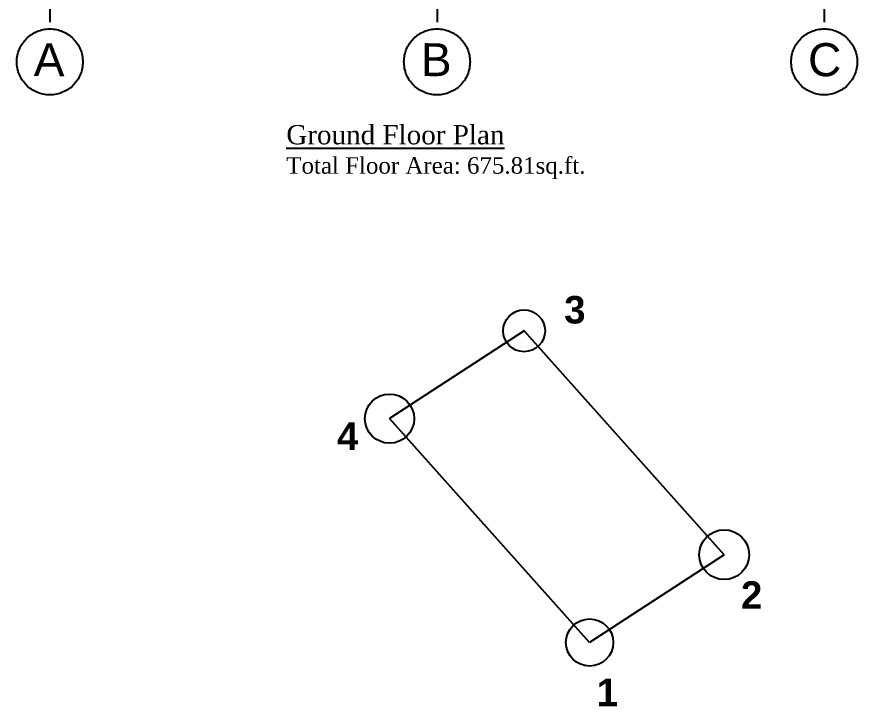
# Model space of a CAD drawing. Header units: inches. Extents: x 115570 to 265311, y 61168 to 314550.
# Drawn here: x 150261.8 to 150567.3, y 80879.2 to 81129.9 of the extents above; entities that cross this region are included whole.
import ezdxf

# ---------------------------------------------------------------- set-up
doc = ezdxf.new("R2010")
doc.units = ezdxf.units.IN
doc.header["$MEASUREMENT"] = 0
doc.linetypes.add('ACAD_ISO08W100', pattern=[36, 24, -3, 6, -3])
doc.layers.get('0').update_dxf_attribs({"lineweight": 25})
doc.layers.add('0_center line', color=4, linetype='ACAD_ISO08W100', transparency=0.5)
doc.layers.add('Text-0.2', color=7, linetype='Continuous', lineweight=20)
doc.styles.add('arial', font='arial.ttf')
doc.styles.get("Standard").update_dxf_attribs({"font": 'arial.ttf'})

msp = doc.modelspace()

# ---------------------------------------------------------------- linework, layer by layer
for p, q in [((150446.21, 81015.67), (150397.32, 80983.73)), ((150518.93, 80934.26), (150446.21, 81015.67)), ((150470.03, 80902.32), (150397.32, 80983.73)), ((150518.93, 80934.26), (150470.03, 80902.32))]:
    msp.add_line(p, q)
at = {"color": 3}
for centre, radius in [((150446.21, 81015.67), 7.61), ((150397.32, 80983.73), 8.94)]:
    msp.add_circle(centre, radius, dxfattribs=at)
at = {"color": 2}
for centre, radius in [((150518.93, 80934.26), 9.07), ((150470.03, 80902.32), 8.59)]:
    msp.add_circle(centre, radius, dxfattribs=at)
at = {"layer": '0_center line', "ltscale": 0.8, "transparency": 33554559}
for p, q in [((150273.81, 81550.36), (150273.81, 81125.46)), ((150414.56, 81550.36), (150414.56, 81125.46)), ((150555.31, 81550.36), (150555.31, 81125.46))]:
    msp.add_line(p, q, dxfattribs=at)
at = {"layer": '0_center line', "ltscale": 100, "transparency": 33554687}
for centre in [(150273.81, 81113.46), (150414.56, 81113.46), (150555.31, 81113.46)]:
    msp.add_circle(centre, 12, dxfattribs=at)

# ---------------------------------------------------------------- texts
at = {"ltscale": 100, "transparency": 33554687, "insert": (150359.78, 81090.48), "char_height": 6, "attachment_point": 1}
msp.add_mtext_dynamic_manual_height_columns('{\\fTimes New Roman|b0|i0|c0|p18;\\H1.16667x;\\LGround Floor Plan\\P\\H0.85714x;\\lTotal Floor Area: 675.81sq.ft.}', width=234.2886, gutter_width=148.67, heights=[31.46], dxfattribs=at)
at = {"layer": '0_center line', "ltscale": 100, "transparency": 33554687}
for s, p in [('A', (150267.94, 81108.28)), ('B', (150408.69, 81108.28)), ('C', (150549.44, 81108.28))]:
    msp.add_text(s, height=12, rotation=359.9287, dxfattribs=at).set_placement(p)
at = {"layer": 'Text-0.2', "ltscale": 80, "transparency": 33554687, "char_height": 10, "width": 77.5526, "attachment_point": 6, "style": 'arial'}
for s, insert in [('{\\fArial|b1|i0|c0|p34;3}', (150468.56, 81023.27)), ('{\\fArial|b1|i0|c0|p34;4}', (150385.97, 80977.36)), ('{\\fArial|b1|i0|c0|p34;2}', (150532.82, 80919.58)), ('{\\fArial|b1|i0|c0|p34;1} ', (150480.38, 80884.16))]:
    msp.add_mtext(s, dxfattribs=dict(at, insert=insert))

doc.saveas('drawing.dxf')
